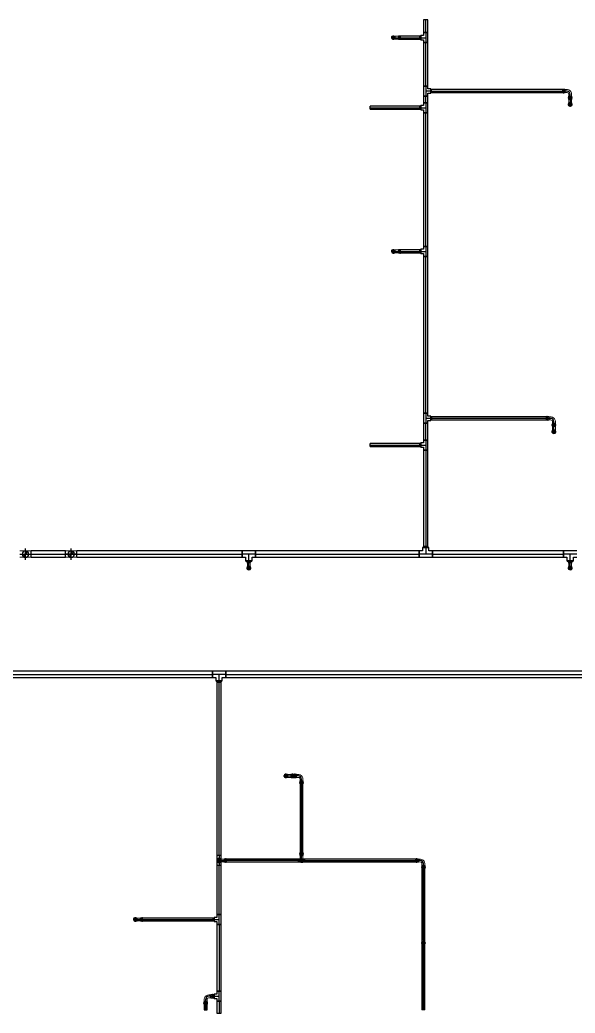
# Model space of a CAD drawing. Header units: inches. Extents: x -3325 to -59, y 5 to 733.
# Drawn here: x -2379 to -2129.8, y 119.8 to 566 of the extents above; entities that cross this region are included whole.
import ezdxf

# ---------------------------------------------------------------- set-up
doc = ezdxf.new("R2010")
doc.units = ezdxf.units.IN
doc.header["$MEASUREMENT"] = 0
doc.layers.add('P-PIPE', color=3, linetype='Continuous', lineweight=9)
doc.layers.add('X - REF - FP', color=7, linetype='Continuous', true_color=0xb90000)

# ---------------------------------------------------------------- blocks, each defined once
blk = doc.blocks.new('Victaulic-VicPress316-Elbow 90-45deg Style P568_P571 - Standard-523083-FIFTH LEVEL')
at = {"layer": 'P-PIPE'}
for p, q in [((-3.18, 0.77), (-3.52, 0.77)), ((-3.52, 0.77), (-3.52, -0.77)), ((-3.52, -0.77), (-3.52, 0.77)), ((-2.22, 0.66), (-3.52, 0.66)), ((-3.52, -0.66), (-3.52, 0.66)), ((-3.52, 0.66), (-3.52, -0.66)), ((-3.18, -0.77), (-3.18, 0.77)), ((-3.18, 0.77), (-3.18, -0.77)), ((-2.44, 0.77), (-2.89, 0.77)), ((-2.89, -0.77), (-2.89, 0.77)), ((-2.89, 0.77), (-2.89, -0.77)), ((-1.39, 0.66), (-2.33, 0.66)), ((-2.33, 0), (-2.33, 0.66)), ((-2.33, 0.66), (-2.33, 0)), ((-2.22, -0.66), (-2.22, 0.66)), ((-2.22, 0.66), (-2.22, -0.66)), ((-0.77, 3.52), (-0.77, 3.18)), ((0.77, 3.52), (-0.77, 3.52)), ((-0.77, 3.52), (0.77, 3.52)), ((-0.77, 3.18), (0.77, 3.18)), ((0.77, 3.18), (-0.77, 3.18)), ((-0.77, 2.89), (-0.77, 2.44)), ((-0.77, 2.89), (0.77, 2.89)), ((0.77, 2.89), (-0.77, 2.89)), ((-0.66, 3.52), (-0.66, 2.22)), ((-0.66, 3.52), (0.66, 3.52)), ((0.66, 3.52), (-0.66, 3.52)), ((-0.66, 2.33), (-0.66, 1.39)), ((0, 2.33), (-0.66, 2.33)), ((-0.66, 2.33), (0, 2.33)), ((-0.66, 2.22), (0.66, 2.22)), ((0.66, 2.22), (-0.66, 2.22)), ((0, 2.33), (0.66, 2.33)), ((0.66, 2.33), (0, 2.33)), ((0, 1.39), (0, 2.33)), ((0.66, 2.22), (0.66, 3.52)), ((0.66, 1.39), (0.66, 2.33)), ((0.77, 3.18), (0.77, 3.52)), ((0.77, 2.44), (0.77, 2.89)), ((-3.52, -0.66), (-2.22, -0.66)), ((-3.52, -0.77), (-3.18, -0.77)), ((-2.89, -0.77), (-2.44, -0.77)), ((-2.33, 0), (-2.33, -0.66)), ((-2.33, -0.66), (-2.33, 0)), ((-1.39, 0), (-2.33, 0)), ((-2.33, -0.66), (-1.39, -0.66))]:
    blk.add_line(p, q, dxfattribs=at)
at = {"layer": 'P-PIPE', "flags": 128}
for points in [[(-3.18, 0.77), (-3.11, 0.89), (-2.98, 0.9), (-2.89, 0.79), (-2.89, 0.77)], [(-3.18, 0.77), (-3.18, 0.67), (-3.18, 0.42), (-3.18, 0.07), (-3.18, -0.3), (-3.18, -0.6), (-3.18, -0.75), (-3.18, -0.77)], [(-3.18, -0.77), (-3.18, -0.67), (-3.18, -0.42), (-3.18, -0.07), (-3.18, 0.3), (-3.18, 0.6), (-3.18, 0.75), (-3.18, 0.77)], [(-2.89, -0.77), (-2.89, -0.67), (-2.89, -0.42), (-2.89, -0.07), (-2.89, 0.3), (-2.89, 0.6), (-2.89, 0.75), (-2.89, 0.77)], [(-2.89, 0.77), (-2.89, 0.67), (-2.89, 0.42), (-2.89, 0.07), (-2.89, -0.3), (-2.89, -0.6), (-2.89, -0.75), (-2.89, -0.77)], [(-2.44, 0.77), (-2.24, 0.68), (-2.22, 0.66)], [(-0.66, 1.39), (-0.75, 1.04), (-1, 0.77), (-1.35, 0.66), (-1.39, 0.66)], [(-1.39, -0.66), (-0.78, -0.56), (-0.23, -0.29), (0.22, 0.13), (0.53, 0.67), (0.65, 1.27), (0.66, 1.39)], [(-0.77, 2.89), (-0.89, 2.96), (-0.9, 3.1), (-0.79, 3.18), (-0.77, 3.18)], [(0.77, 3.18), (0.67, 3.18), (0.42, 3.18), (0.07, 3.18), (-0.3, 3.18), (-0.6, 3.18), (-0.75, 3.18), (-0.77, 3.18)], [(-0.77, 3.18), (-0.67, 3.18), (-0.42, 3.18), (-0.07, 3.18), (0.3, 3.18), (0.6, 3.18), (0.75, 3.18), (0.77, 3.18)], [(-0.77, 2.89), (-0.67, 2.89), (-0.42, 2.89), (-0.07, 2.89), (0.3, 2.89), (0.6, 2.89), (0.75, 2.89), (0.77, 2.89)], [(0.77, 2.89), (0.67, 2.89), (0.42, 2.89), (0.07, 2.89), (-0.3, 2.89), (-0.6, 2.89), (-0.75, 2.89), (-0.77, 2.89)], [(-0.66, 2.22), (-0.77, 2.41), (-0.77, 2.44)], [(0.77, 2.44), (0.68, 2.24), (0.66, 2.22)], [(0.77, 3.18), (0.89, 3.11), (0.9, 2.98), (0.79, 2.89), (0.77, 2.89)], [(-2.89, -0.77), (-2.96, -0.89), (-3.1, -0.9), (-3.18, -0.79), (-3.18, -0.77)], [(-2.22, -0.66), (-2.41, -0.77), (-2.44, -0.77)]]:
    blk.add_lwpolyline(points, dxfattribs=at)
at = {"layer": 'P-PIPE'}
blk.add_arc((-1.39, 1.39), 1.39, 270, 0, dxfattribs=at)
blk = doc.blocks.new('Victaulic-VicPress316-Elbow 90-45deg Style P568_P571 - Standard-V1-FIFTH LEVEL')
at = {"layer": 'P-PIPE'}
for p, q in [((-2327.12, 161.86), (-2327.12, 161.86)), ((-2327.12, 161.86), (-2325.73, 161.86)), ((-2324.79, 162.52), (-2325.73, 162.52)), ((-2325.73, 161.86), (-2324.79, 161.86)), ((-2325.73, 161.21), (-2324.79, 161.21)), ((-2323.6, 162.52), (-2324.9, 162.52)), ((-2324.9, 161.86), (-2324.9, 161.86)), ((-2324.9, 161.86), (-2324.9, 161.86)), ((-2324.9, 161.21), (-2323.6, 161.21)), ((-2324.79, 162.52), (-2324.79, 161.86)), ((-2324.79, 161.86), (-2324.79, 162.52)), ((-2324.79, 161.86), (-2324.79, 161.21)), ((-2324.79, 161.21), (-2324.79, 161.86)), ((-2324.23, 162.63), (-2324.69, 162.63)), ((-2324.69, 161.1), (-2324.23, 161.1)), ((-2324.23, 161.86), (-2324.23, 161.86)), ((-2324.23, 161.86), (-2324.23, 161.86)), ((-2323.6, 162.63), (-2323.94, 162.63)), ((-2323.94, 161.86), (-2323.94, 161.86)), ((-2323.94, 161.86), (-2323.94, 161.86)), ((-2323.94, 161.1), (-2323.6, 161.1)), ((-2323.6, 161.86), (-2323.6, 161.86)), ((-2323.6, 161.86), (-2323.6, 161.86)), ((-2323.6, 161.86), (-2323.6, 161.86)), ((-2323.6, 161.86), (-2323.6, 161.86))]:
    blk.add_line(p, q, dxfattribs=at)
at = {"layer": 'P-PIPE', "flags": 128}
for points in [[(-2326.21, 161.86), (-2326.31, 162.26), (-2326.56, 162.58), (-2326.93, 162.76), (-2327.34, 162.75), (-2327.71, 162.56), (-2327.96, 162.24), (-2328.04, 161.86)], [(-2328.04, 161.86), (-2327.94, 161.47), (-2327.69, 161.15), (-2327.32, 160.97), (-2326.91, 160.98), (-2326.54, 161.17), (-2326.29, 161.49), (-2326.21, 161.86)], [(-2326.36, 161.86), (-2326.45, 162.23), (-2326.7, 162.51), (-2327.06, 162.63), (-2327.43, 162.57), (-2327.73, 162.34), (-2327.88, 162), (-2327.89, 161.86)], [(-2327.89, 161.86), (-2327.8, 161.5), (-2327.55, 161.22), (-2327.19, 161.1), (-2326.82, 161.16), (-2326.52, 161.39), (-2326.37, 161.73), (-2326.36, 161.86)], [(-2325.73, 162.52), (-2326.23, 162.52), (-2326.66, 162.52), (-2326.97, 162.52), (-2327.12, 162.52), (-2327.12, 162.52)], [(-2327.12, 161.21), (-2327.03, 161.21), (-2326.77, 161.21), (-2326.36, 161.21), (-2325.88, 161.21), (-2325.73, 161.21)], [(-2324.9, 162.52), (-2324.71, 162.63), (-2324.69, 162.63)], [(-2324.69, 161.1), (-2324.89, 161.19), (-2324.9, 161.21)], [(-2324.23, 162.63), (-2324.17, 162.75), (-2324.03, 162.76), (-2323.94, 162.65), (-2323.94, 162.63)], [(-2324.23, 162.63), (-2324.23, 162.54), (-2324.23, 162.29), (-2324.23, 161.93), (-2324.23, 161.86)], [(-2324.23, 161.86), (-2324.23, 162.23), (-2324.23, 162.51), (-2324.23, 162.63), (-2324.23, 162.63)], [(-2324.23, 161.1), (-2324.23, 161.19), (-2324.23, 161.44), (-2324.23, 161.8), (-2324.23, 161.86)], [(-2324.23, 161.86), (-2324.23, 161.5), (-2324.23, 161.22), (-2324.23, 161.1), (-2324.23, 161.1)], [(-2323.94, 161.1), (-2324.01, 160.98), (-2324.15, 160.97), (-2324.23, 161.08), (-2324.23, 161.1)], [(-2323.94, 162.63), (-2323.94, 162.54), (-2323.94, 162.29), (-2323.94, 161.93), (-2323.94, 161.86)], [(-2323.94, 161.86), (-2323.94, 162.23), (-2323.94, 162.51), (-2323.94, 162.63), (-2323.94, 162.63)], [(-2323.94, 161.1), (-2323.94, 161.19), (-2323.94, 161.44), (-2323.94, 161.8), (-2323.94, 161.86)], [(-2323.94, 161.86), (-2323.94, 161.5), (-2323.94, 161.22), (-2323.94, 161.1), (-2323.94, 161.1)]]:
    blk.add_lwpolyline(points, dxfattribs=at)
at = {"layer": 'P-PIPE'}
for radius, start, end in [(0.767, 0, 180), (0.767, 0, 180), (0.767, 0, 180), (0.767, 180, 360), (0.767, 180, 0), (0.767, 180, 0), (0.657, 360, 180), (0.657, 0, 180), (0.657, 90, 180), (0.658, 180, 0), (0.658, 180, 0), (0.657, 180, 270), (0.658, 0, 90), (0.658, 270, 0)]:
    blk.add_arc((-2327.12, 161.86), radius, start, end, dxfattribs=at)
blk = doc.blocks.new('Victaulic-VicPress316-Elbow 90-45deg Style P568_P571 - Standard-V2-FIFTH LEVEL')
at = {"layer": 'P-PIPE'}
for p, q in [((-1934.31, 162.63), (-1934.64, 162.63)), ((-1933.35, 162.52), (-1934.64, 162.52)), ((-1934.64, 161.86), (-1934.64, 161.86)), ((-1934.64, 161.86), (-1934.64, 161.86)), ((-1934.64, 161.86), (-1934.64, 161.86)), ((-1934.64, 161.86), (-1934.64, 161.86)), ((-1934.64, 161.21), (-1933.35, 161.21)), ((-1934.64, 161.1), (-1934.31, 161.1)), ((-1934.31, 161.86), (-1934.31, 161.86)), ((-1934.31, 161.86), (-1934.31, 161.86)), ((-1933.56, 162.63), (-1934.02, 162.63)), ((-1934.02, 161.86), (-1934.02, 161.86)), ((-1934.02, 161.86), (-1934.02, 161.86)), ((-1934.02, 161.1), (-1933.56, 161.1)), ((-1932.52, 162.52), (-1933.45, 162.52)), ((-1933.45, 162.52), (-1933.45, 161.86)), ((-1933.45, 161.86), (-1933.45, 162.52)), ((-1933.45, 161.86), (-1933.45, 161.21)), ((-1933.45, 161.21), (-1933.45, 161.86)), ((-1932.52, 161.86), (-1933.45, 161.86)), ((-1933.45, 161.21), (-1932.52, 161.21)), ((-1933.35, 161.86), (-1933.35, 161.86)), ((-1933.35, 161.86), (-1933.35, 161.86)), ((-1932.52, 161.86), (-1931.12, 161.86)), ((-1931.12, 161.86), (-1931.12, 161.86))]:
    blk.add_line(p, q, dxfattribs=at)
at = {"layer": 'P-PIPE', "flags": 128}
for points in [[(-1934.31, 162.63), (-1934.24, 162.75), (-1934.1, 162.76), (-1934.02, 162.65), (-1934.02, 162.63)], [(-1934.31, 162.63), (-1934.31, 162.54), (-1934.31, 162.29), (-1934.31, 161.93), (-1934.31, 161.86)], [(-1934.31, 161.86), (-1934.31, 162.23), (-1934.31, 162.51), (-1934.31, 162.63), (-1934.31, 162.63)], [(-1934.31, 161.1), (-1934.31, 161.19), (-1934.31, 161.44), (-1934.31, 161.8), (-1934.31, 161.86)], [(-1934.31, 161.86), (-1934.31, 161.5), (-1934.31, 161.22), (-1934.31, 161.1), (-1934.31, 161.1)], [(-1934.02, 161.1), (-1934.08, 160.98), (-1934.22, 160.97), (-1934.31, 161.08), (-1934.31, 161.1)], [(-1934.02, 162.63), (-1934.02, 162.54), (-1934.02, 162.29), (-1934.02, 161.93), (-1934.02, 161.86)], [(-1934.02, 161.86), (-1934.02, 162.23), (-1934.02, 162.51), (-1934.02, 162.63), (-1934.02, 162.63)], [(-1934.02, 161.1), (-1934.02, 161.19), (-1934.02, 161.44), (-1934.02, 161.8), (-1934.02, 161.86)], [(-1934.02, 161.86), (-1934.02, 161.5), (-1934.02, 161.22), (-1934.02, 161.1), (-1934.02, 161.1)], [(-1933.56, 162.63), (-1933.36, 162.54), (-1933.35, 162.52)], [(-1933.35, 161.21), (-1933.54, 161.1), (-1933.56, 161.1)], [(-1931.12, 162.52), (-1931.22, 162.52), (-1931.48, 162.52), (-1931.89, 162.52), (-1932.37, 162.52), (-1932.52, 162.52)], [(-1932.52, 161.21), (-1932.02, 161.21), (-1931.59, 161.21), (-1931.28, 161.21), (-1931.13, 161.21), (-1931.12, 161.21)], [(-1930.21, 161.86), (-1930.31, 162.26), (-1930.56, 162.58), (-1930.93, 162.76), (-1931.34, 162.75), (-1931.71, 162.56), (-1931.96, 162.24), (-1932.04, 161.86)], [(-1932.04, 161.86), (-1931.94, 161.47), (-1931.69, 161.15), (-1931.32, 160.97), (-1930.91, 160.98), (-1930.54, 161.17), (-1930.29, 161.49), (-1930.21, 161.86)], [(-1930.36, 161.86), (-1930.45, 162.23), (-1930.7, 162.51), (-1931.06, 162.63), (-1931.43, 162.57), (-1931.73, 162.34), (-1931.88, 162), (-1931.89, 161.86)], [(-1931.89, 161.86), (-1931.8, 161.5), (-1931.55, 161.22), (-1931.19, 161.1), (-1930.82, 161.16), (-1930.52, 161.39), (-1930.37, 161.73), (-1930.36, 161.86)]]:
    blk.add_lwpolyline(points, dxfattribs=at)
at = {"layer": 'P-PIPE'}
for radius, start, end in [(0.766, 0, 180), (0.766, 0, 180), (0.766, 0, 180), (0.766, 180, 0), (0.766, 180, 0), (0.766, 180, 0), (0.657, 0, 180), (0.657, 0, 180), (0.657, 90, 180), (0.658, 180, 0), (0.658, 180, 0), (0.657, 180, 270), (0.658, 0, 90), (0.658, 270, 0)]:
    blk.add_arc((-1931.12, 161.86), radius, start, end, dxfattribs=at)
blk = doc.blocks.new('Elbow - Welded - Generic - Standard-V12-FIFTH LEVEL')
at = {"layer": 'P-PIPE'}
blk.add_line((-2686.72, 326), (-2686.72, 326), dxfattribs=at)
blk.add_line((-2686.72, 326), (-2686.72, 326), dxfattribs=at)
at = {"layer": 'P-PIPE', "flags": 128}
for points in [[(-2690.68, 326), (-2690.59, 326.51), (-2690.32, 326.95), (-2689.91, 327.27), (-2689.42, 327.43), (-2689.24, 327.44)], [(-2689.24, 324.56), (-2689.75, 324.66), (-2690.19, 324.92), (-2690.51, 325.33), (-2690.67, 325.82), (-2690.68, 326)], [(-2689.24, 327.44), (-2689.15, 327.44), (-2688.88, 327.44), (-2688.44, 327.44), (-2687.89, 327.44), (-2687.24, 327.44), (-2686.72, 327.44)], [(-2689.24, 327.44), (-2688.73, 327.34), (-2688.29, 327.08), (-2687.97, 326.67), (-2687.82, 326.18), (-2687.81, 326)], [(-2687.81, 326), (-2687.9, 325.49), (-2688.16, 325.05), (-2688.57, 324.73), (-2689.06, 324.57), (-2689.24, 324.56)], [(-2686.72, 324.56), (-2687.4, 324.56), (-2688.03, 324.56), (-2688.56, 324.56), (-2688.96, 324.56), (-2689.19, 324.56), (-2689.24, 324.56)]]:
    blk.add_lwpolyline(points, dxfattribs=at)
at = {"layer": 'P-PIPE'}
for start, end in [(0, 180), (180, 0)]:
    blk.add_arc((-2689.24, 326), 1.44, start, end, dxfattribs=at)
blk = doc.blocks.new('Elbow - Welded - Generic - Standard-V4-FIFTH LEVEL')
at = {"layer": 'P-PIPE'}
blk.add_line((-1945.07, 591.08), (-1945.07, 591.08), dxfattribs=at)
blk.add_line((-1945.07, 591.08), (-1945.07, 591.08), dxfattribs=at)
at = {"layer": 'P-PIPE', "flags": 128}
for points in [[(-1945.07, 592.51), (-1945.74, 592.51), (-1946.37, 592.51), (-1946.9, 592.51), (-1947.3, 592.51), (-1947.53, 592.51), (-1947.59, 592.51)], [(-1947.59, 589.64), (-1947.49, 589.64), (-1947.22, 589.64), (-1946.79, 589.64), (-1946.23, 589.64), (-1945.58, 589.64), (-1945.07, 589.64)]]:
    blk.add_lwpolyline(points, dxfattribs=at)
at = {"layer": 'P-PIPE'}
for start, end in [(0, 180), (180, 0)]:
    blk.add_arc((-1947.59, 591.08), 1.44, start, end, dxfattribs=at)
blk = doc.blocks.new('Transition - Generic - Plumbing-CW-1022941-FIFTH LEVEL')
at = {"layer": 'P-PIPE'}
for radius, start, end in [(0.812, 0, 180), (0.812, 180, 0), (0.562, 360, 180), (0.563, 180, 0)]:
    blk.add_arc((-3323.92, 470.33), radius, start, end, dxfattribs=at)

msp = doc.modelspace()

# ---------------------------------------------------------------- linework, layer by layer
at = {"layer": 'X - REF - FP'}
for p, q in [((-2197.81, 566), (-2197.81, 560.25)), ((-2195.91, 566), (-2197.81, 566)), ((-2196.86, 560.25), (-2196.86, 566)), ((-2196.86, 560.25), (-2196.86, 566)), ((-2195.91, 560.25), (-2195.91, 566)), ((-2212.31, 558), (-2210.31, 558)), ((-2211.31, 557), (-2211.31, 559)), ((-2211.31, 558), (-2209.91, 558)), ((-2209.91, 558), (-2208.98, 558)), ((-2209.91, 558), (-2207.79, 558)), ((-2199.51, 558.66), (-2208.98, 558.66)), ((-2208.98, 557.35), (-2208.98, 558.66)), ((-2208.98, 558), (-2199.51, 558)), ((-2208.98, 558), (-2199.51, 558)), ((-2199.1, 558.82), (-2199.51, 558.57)), ((-2199.51, 557.35), (-2199.51, 558.66)), ((-2199.1, 558), (-2199.51, 558)), ((-2197.81, 558.96), (-2199.1, 558.96)), ((-2199.1, 558.96), (-2199.1, 557.05)), ((-2199.1, 557.05), (-2199.1, 558.96)), ((-2199.1, 558), (-2196.86, 558)), ((-2195.91, 560.25), (-2197.81, 560.25)), ((-2197.81, 560.25), (-2197.81, 558.96)), ((-2197.81, 560.25), (-2195.91, 560.25)), ((-2195.91, 560.25), (-2197.81, 560.25)), ((-2196.86, 560.25), (-2196.86, 555.76)), ((-2195.91, 555.76), (-2195.91, 560.25)), ((-2208.98, 557.35), (-2199.51, 557.35)), ((-2199.51, 557.44), (-2199.1, 557.19)), ((-2199.1, 557.05), (-2197.81, 557.05)), ((-2197.81, 557.05), (-2197.81, 555.76)), ((-2197.81, 555.76), (-2195.91, 555.76)), ((-2195.91, 555.76), (-2197.81, 555.76)), ((-2197.81, 555.76), (-2197.81, 536.25)), ((-2195.91, 555.76), (-2197.81, 555.76)), ((-2196.86, 536.25), (-2196.86, 555.76)), ((-2196.86, 536.25), (-2196.86, 555.76)), ((-2195.91, 536.25), (-2195.91, 555.76)), ((-2197.81, 536.25), (-2197.81, 531.76)), ((-2195.91, 536.25), (-2197.81, 536.25)), ((-2197.81, 536.25), (-2195.91, 536.25)), ((-2195.91, 536.25), (-2197.81, 536.25)), ((-2196.86, 536.25), (-2196.86, 531.76)), ((-2195.91, 534.96), (-2195.91, 536.25)), ((-2195.91, 531.76), (-2197.81, 531.76)), ((-2197.81, 531.76), (-2195.91, 531.76)), ((-2197.81, 531.76), (-2197.81, 528.75)), ((-2195.91, 531.76), (-2197.81, 531.76)), ((-2194.61, 534), (-2196.86, 534)), ((-2196.86, 528.75), (-2196.86, 531.76)), ((-2196.86, 528.75), (-2196.86, 531.76)), ((-2194.61, 534.96), (-2195.91, 534.96)), ((-2195.91, 531.76), (-2195.91, 533.05)), ((-2195.91, 533.05), (-2194.61, 533.05)), ((-2195.91, 528.75), (-2195.91, 531.76)), ((-2194.61, 534.96), (-2194.61, 533.05)), ((-2194.61, 533.05), (-2194.61, 534.96)), ((-2194.21, 534.57), (-2194.61, 534.82)), ((-2194.61, 534), (-2194.21, 534)), ((-2194.61, 533.19), (-2194.21, 533.44)), ((-2134.33, 534.66), (-2194.21, 534.66)), ((-2194.21, 533.35), (-2194.21, 534.66)), ((-2194.21, 534), (-2134.33, 534)), ((-2194.21, 534), (-2134.33, 534)), ((-2194.21, 533.35), (-2134.33, 533.35)), ((-2133.39, 534), (-2135.52, 534)), ((-2134.33, 533.35), (-2134.33, 534.66)), ((-2133.39, 534), (-2134.33, 534)), ((-2132.66, 531.67), (-2132.66, 530.33)), ((-2132.66, 531.67), (-2131.34, 531.67)), ((-2132, 531.67), (-2132, 532.61)), ((-2132, 531.67), (-2132, 530.33)), ((-2132, 531.67), (-2132, 530.33)), ((-2131.34, 530.33), (-2131.34, 531.67)), ((-2199.51, 527.16), (-2221.81, 527.16)), ((-2221.81, 525.85), (-2221.81, 527.16)), ((-2199.1, 527.32), (-2199.51, 527.07)), ((-2199.51, 525.85), (-2199.51, 527.16)), ((-2197.81, 527.46), (-2199.1, 527.46)), ((-2199.1, 527.46), (-2199.1, 525.55)), ((-2199.1, 525.55), (-2199.1, 527.46)), ((-2197.81, 528.75), (-2197.81, 527.46)), ((-2197.81, 528.75), (-2195.91, 528.75)), ((-2195.91, 528.75), (-2197.81, 528.75)), ((-2195.91, 528.75), (-2197.81, 528.75)), ((-2196.86, 528.75), (-2196.86, 524.26)), ((-2195.91, 524.26), (-2195.91, 528.75)), ((-2133, 528), (-2131, 528)), ((-2132.66, 530.33), (-2131.34, 530.33)), ((-2132, 530.33), (-2132, 529.4)), ((-2132, 529.4), (-2132, 528)), ((-2132, 527), (-2132, 529)), ((-2221.81, 526.5), (-2199.51, 526.5)), ((-2221.81, 526.5), (-2199.51, 526.5)), ((-2221.81, 525.85), (-2199.51, 525.85)), ((-2199.1, 526.5), (-2199.51, 526.5)), ((-2199.51, 525.94), (-2199.1, 525.69)), ((-2199.1, 526.5), (-2196.86, 526.5)), ((-2199.1, 525.55), (-2197.81, 525.55)), ((-2197.81, 525.55), (-2197.81, 524.26)), ((-2197.81, 524.26), (-2195.91, 524.26)), ((-2195.91, 524.26), (-2197.81, 524.26)), ((-2197.81, 524.26), (-2197.81, 464.25)), ((-2195.91, 524.26), (-2197.81, 524.26)), ((-2196.86, 464.25), (-2196.86, 524.26)), ((-2196.86, 464.25), (-2196.86, 524.26)), ((-2195.91, 464.25), (-2195.91, 524.26)), ((-2197.81, 464.25), (-2197.81, 462.96)), ((-2197.81, 464.25), (-2195.91, 464.25)), ((-2195.91, 464.25), (-2197.81, 464.25)), ((-2195.91, 464.25), (-2197.81, 464.25)), ((-2196.86, 464.25), (-2196.86, 459.76)), ((-2195.91, 459.76), (-2195.91, 464.25)), ((-2212.31, 462), (-2210.31, 462)), ((-2211.31, 461), (-2211.31, 463)), ((-2211.31, 462), (-2209.91, 462)), ((-2209.91, 462), (-2208.98, 462)), ((-2209.91, 462), (-2207.79, 462)), ((-2199.51, 462.66), (-2208.98, 462.66)), ((-2208.98, 461.35), (-2208.98, 462.66)), ((-2208.98, 462), (-2199.51, 462)), ((-2208.98, 462), (-2199.51, 462)), ((-2208.98, 461.35), (-2199.51, 461.35)), ((-2199.1, 462.82), (-2199.51, 462.57)), ((-2199.51, 461.35), (-2199.51, 462.66)), ((-2199.1, 462), (-2199.51, 462)), ((-2199.51, 461.44), (-2199.1, 461.19)), ((-2197.81, 462.96), (-2199.1, 462.96)), ((-2199.1, 462.96), (-2199.1, 461.05)), ((-2199.1, 461.05), (-2199.1, 462.96)), ((-2199.1, 462), (-2196.86, 462)), ((-2199.1, 461.05), (-2197.81, 461.05)), ((-2197.81, 461.05), (-2197.81, 459.76)), ((-2197.81, 459.76), (-2195.91, 459.76)), ((-2195.91, 459.76), (-2197.81, 459.76)), ((-2197.81, 459.76), (-2197.81, 389.25)), ((-2195.91, 459.76), (-2197.81, 459.76)), ((-2196.86, 389.25), (-2196.86, 459.76)), ((-2196.86, 389.25), (-2196.86, 459.76)), ((-2195.91, 389.25), (-2195.91, 459.76)), ((-2197.81, 389.25), (-2197.81, 384.76)), ((-2195.91, 389.25), (-2197.81, 389.25)), ((-2197.81, 389.25), (-2195.91, 389.25)), ((-2195.91, 389.25), (-2197.81, 389.25)), ((-2196.86, 389.25), (-2196.86, 384.76)), ((-2195.91, 387.96), (-2195.91, 389.25)), ((-2195.91, 384.76), (-2197.81, 384.76)), ((-2197.81, 384.76), (-2195.91, 384.76)), ((-2197.81, 384.76), (-2197.81, 377.25)), ((-2195.91, 384.76), (-2197.81, 384.76)), ((-2194.61, 387), (-2196.86, 387)), ((-2196.86, 377.25), (-2196.86, 384.76)), ((-2196.86, 377.25), (-2196.86, 384.76)), ((-2194.61, 387.96), (-2195.91, 387.96)), ((-2195.91, 384.76), (-2195.91, 386.05)), ((-2195.91, 386.05), (-2194.61, 386.05)), ((-2195.91, 377.25), (-2195.91, 384.76)), ((-2194.61, 387.96), (-2194.61, 386.05)), ((-2194.61, 386.05), (-2194.61, 387.96)), ((-2194.21, 387.57), (-2194.61, 387.82)), ((-2194.61, 387), (-2194.21, 387)), ((-2194.61, 386.19), (-2194.21, 386.44)), ((-2141.64, 387.66), (-2194.21, 387.66)), ((-2194.21, 387.66), (-2194.21, 386.35)), ((-2141.64, 387), (-2194.21, 387)), ((-2141.64, 387), (-2194.21, 387)), ((-2194.21, 386.35), (-2141.64, 386.35)), ((-2140.7, 387), (-2142.83, 387)), ((-2141.64, 387.66), (-2141.64, 386.35)), ((-2140.7, 387), (-2141.64, 387)), ((-2139.96, 384.67), (-2139.96, 383.33)), ((-2138.65, 384.67), (-2139.96, 384.67)), ((-2139.31, 384.67), (-2139.31, 385.61)), ((-2139.31, 383.33), (-2139.31, 384.67)), ((-2139.31, 383.33), (-2139.31, 384.67)), ((-2139.31, 382.4), (-2139.31, 384.52)), ((-2138.65, 383.33), (-2138.65, 384.67)), ((-2140.31, 381), (-2138.31, 381)), ((-2138.65, 383.33), (-2139.96, 383.33)), ((-2139.31, 382.4), (-2139.31, 383.33)), ((-2139.31, 381), (-2139.31, 382.4)), ((-2139.31, 380), (-2139.31, 382)), ((-2199.51, 375.66), (-2221.81, 375.66)), ((-2221.81, 374.35), (-2221.81, 375.66)), ((-2221.81, 375), (-2199.51, 375)), ((-2221.81, 375), (-2199.51, 375)), ((-2199.1, 375.82), (-2199.51, 375.57)), ((-2199.51, 374.35), (-2199.51, 375.66)), ((-2199.1, 375), (-2199.51, 375)), ((-2197.81, 375.96), (-2199.1, 375.96)), ((-2199.1, 375.96), (-2199.1, 374.05)), ((-2199.1, 374.05), (-2199.1, 375.96)), ((-2199.1, 375), (-2196.86, 375)), ((-2197.81, 377.25), (-2197.81, 375.96)), ((-2197.81, 377.25), (-2195.91, 377.25)), ((-2195.91, 377.25), (-2197.81, 377.25)), ((-2195.91, 377.25), (-2197.81, 377.25)), ((-2196.86, 377.25), (-2196.86, 372.76)), ((-2195.91, 372.76), (-2195.91, 377.25)), ((-2221.81, 374.35), (-2199.51, 374.35)), ((-2199.51, 374.44), (-2199.1, 374.19)), ((-2199.1, 374.05), (-2197.81, 374.05)), ((-2197.81, 374.05), (-2197.81, 372.76)), ((-2197.81, 372.76), (-2195.91, 372.76)), ((-2195.91, 372.76), (-2197.81, 372.76)), ((-2197.81, 372.76), (-2197.81, 329.65)), ((-2197.81, 372.76), (-2195.91, 372.76)), ((-2196.86, 372.76), (-2196.86, 329.65)), ((-2196.86, 372.76), (-2196.86, 329.65)), ((-2195.91, 329.65), (-2195.91, 372.76)), ((-2379.03, 326), (-2376.51, 326)), ((-2379.01, 326), (-2374.01, 326)), ((-2376.51, 323.5), (-2376.51, 328.5)), ((-2376.51, 326), (-2373.99, 326)), ((-2358.51, 327.44), (-2373.99, 327.44)), ((-2373.99, 324.56), (-2373.99, 327.44)), ((-2373.99, 326), (-2358.51, 326)), ((-2373.99, 326), (-2358.51, 326)), ((-2358.51, 324.56), (-2358.51, 327.44)), ((-2355.99, 326), (-2358.51, 326)), ((-2358.49, 326), (-2353.49, 326)), ((-2355.99, 323.5), (-2355.99, 328.5)), ((-2353.47, 326), (-2355.99, 326)), ((-2279.24, 327.44), (-2353.47, 327.44)), ((-2353.47, 324.56), (-2353.47, 327.44)), ((-2353.47, 326), (-2279.24, 326)), ((-2353.47, 326), (-2279.24, 326)), ((-2273.26, 327.44), (-2279.24, 327.44)), ((-2279.24, 324.56), (-2279.24, 327.44)), ((-2279.24, 327.44), (-2279.24, 324.56)), ((-2279.24, 324.56), (-2279.24, 327.44)), ((-2273.26, 326), (-2279.24, 326)), ((-2276.25, 323.01), (-2276.25, 326)), ((-2199.85, 327.44), (-2273.26, 327.44)), ((-2273.26, 324.56), (-2273.26, 327.44)), ((-2273.26, 324.56), (-2273.26, 327.44)), ((-2273.26, 327.44), (-2273.26, 324.56)), ((-2273.26, 326), (-2199.85, 326)), ((-2273.26, 326), (-2199.85, 326)), ((-2198.29, 327.44), (-2199.85, 327.44)), ((-2199.85, 327.44), (-2199.85, 324.56)), ((-2199.85, 324.56), (-2199.85, 327.44)), ((-2199.85, 324.56), (-2199.85, 327.44)), ((-2193.86, 326), (-2199.85, 326)), ((-2198.29, 328.99), (-2198.29, 327.44)), ((-2195.42, 328.99), (-2198.29, 328.99)), ((-2198.29, 328.99), (-2195.42, 328.99)), ((-2197.67, 329.65), (-2198.17, 328.99)), ((-2197.81, 329.65), (-2195.91, 329.65)), ((-2196.86, 328.99), (-2196.86, 329.65)), ((-2196.86, 328.99), (-2196.86, 326)), ((-2195.54, 328.99), (-2196.04, 329.65)), ((-2195.42, 327.44), (-2195.42, 328.99)), ((-2193.86, 327.44), (-2195.42, 327.44)), ((-2193.86, 327.44), (-2193.86, 324.56)), ((-2193.86, 324.56), (-2193.86, 327.44)), ((-2134.99, 327.44), (-2193.86, 327.44)), ((-2193.86, 324.56), (-2193.86, 327.44)), ((-2193.86, 326), (-2134.99, 326)), ((-2193.86, 326), (-2134.99, 326)), ((-2129.01, 327.44), (-2134.99, 327.44)), ((-2134.99, 324.56), (-2134.99, 327.44)), ((-2134.99, 327.44), (-2134.99, 324.56)), ((-2134.99, 324.56), (-2134.99, 327.44)), ((-2129.01, 326), (-2134.99, 326)), ((-2132, 323.01), (-2132, 326)), ((-2373.99, 324.56), (-2358.51, 324.56)), ((-2353.47, 324.56), (-2279.24, 324.56)), ((-2279.24, 324.56), (-2277.69, 324.56)), ((-2277.69, 324.56), (-2277.69, 323.01)), ((-2274.81, 323.01), (-2277.69, 323.01)), ((-2277.69, 323.01), (-2274.81, 323.01)), ((-2277.56, 323.01), (-2276.81, 322.35)), ((-2276.91, 322.35), (-2276.91, 322.07)), ((-2275.59, 322.35), (-2276.91, 322.35)), ((-2275.59, 322.07), (-2276.91, 322.07)), ((-2276.25, 321.14), (-2276.25, 323.26)), ((-2276.25, 323.01), (-2276.25, 322.35)), ((-2276.25, 322.07), (-2276.25, 322.35)), ((-2276.25, 322.07), (-2276.25, 322.35)), ((-2276.25, 321.14), (-2276.25, 322.07)), ((-2275.69, 322.35), (-2274.94, 323.01)), ((-2275.59, 322.07), (-2275.59, 322.35)), ((-2274.81, 324.56), (-2273.26, 324.56)), ((-2274.81, 323.01), (-2274.81, 324.56)), ((-2273.26, 324.56), (-2199.85, 324.56)), ((-2199.85, 324.56), (-2193.86, 324.56)), ((-2193.86, 324.56), (-2134.99, 324.56)), ((-2134.99, 324.56), (-2133.44, 324.56)), ((-2133.44, 324.56), (-2133.44, 323.01)), ((-2130.56, 323.01), (-2133.44, 323.01)), ((-2133.44, 323.01), (-2130.56, 323.01)), ((-2133.31, 323.01), (-2132.56, 322.35)), ((-2132.66, 322.35), (-2132.66, 322.07)), ((-2131.34, 322.35), (-2132.66, 322.35)), ((-2131.34, 322.07), (-2132.66, 322.07)), ((-2132, 321.14), (-2132, 323.26)), ((-2132, 323.01), (-2132, 322.35)), ((-2132, 322.07), (-2132, 322.35)), ((-2132, 322.07), (-2132, 322.35)), ((-2132, 321.14), (-2132, 322.07)), ((-2131.44, 322.35), (-2130.69, 323.01)), ((-2131.34, 322.07), (-2131.34, 322.35)), ((-2130.56, 324.56), (-2129.01, 324.56)), ((-2130.56, 323.01), (-2130.56, 324.56)), ((-2277.25, 319.74), (-2275.25, 319.74)), ((-2276.25, 319.74), (-2276.25, 321.14)), ((-2276.25, 318.74), (-2276.25, 320.74)), ((-2133, 319.74), (-2131, 319.74)), ((-2132, 319.74), (-2132, 321.14)), ((-2132, 318.74), (-2132, 320.74)), ((-2292.62, 273.44), (-2418.52, 273.44)), ((-2286.63, 273.44), (-2292.62, 273.44)), ((-2292.62, 270.56), (-2292.62, 273.44)), ((-2292.62, 273.44), (-2292.62, 270.56)), ((-2292.62, 270.56), (-2292.62, 273.44)), ((-1971.62, 273.44), (-2286.63, 273.44)), ((-2286.63, 270.56), (-2286.63, 273.44)), ((-2286.63, 270.56), (-2286.63, 273.44)), ((-2286.63, 273.44), (-2286.63, 270.56)), ((-2418.52, 272), (-2292.62, 272)), ((-2418.52, 272), (-2292.62, 272)), ((-2418.52, 270.56), (-2292.62, 270.56)), ((-2286.63, 272), (-2292.62, 272)), ((-2292.62, 270.56), (-2291.06, 270.56)), ((-2291.06, 270.56), (-2291.06, 269.01)), ((-2288.19, 269.01), (-2291.06, 269.01)), ((-2291.06, 269.01), (-2288.19, 269.01)), ((-2290.94, 269.01), (-2290.44, 268.35)), ((-2290.58, 268.35), (-2290.58, 190.61)), ((-2288.68, 268.35), (-2290.58, 268.35)), ((-2289.63, 269.01), (-2289.63, 272)), ((-2289.63, 269.01), (-2289.63, 268.35)), ((-2289.63, 190.61), (-2289.63, 268.35)), ((-2289.63, 190.61), (-2289.63, 268.35)), ((-2288.81, 268.35), (-2288.31, 269.01)), ((-2288.68, 190.61), (-2288.68, 268.35)), ((-2288.19, 270.56), (-2286.63, 270.56)), ((-2288.19, 269.01), (-2288.19, 270.56)), ((-2286.63, 272), (-1971.62, 272)), ((-2286.63, 272), (-1971.62, 272)), ((-2286.63, 270.56), (-1971.62, 270.56)), ((-2260.62, 226.36), (-2258.62, 226.36)), ((-2259.62, 225.36), (-2259.62, 227.36)), ((-2259.62, 226.36), (-2258.23, 226.36)), ((-2258.23, 226.36), (-2257.3, 226.36)), ((-2258.23, 226.36), (-2256.1, 226.36)), ((-2254.93, 227.02), (-2257.3, 227.02)), ((-2257.3, 225.71), (-2257.3, 227.02)), ((-2257.3, 226.36), (-2254.93, 226.36)), ((-2257.3, 226.36), (-2254.93, 226.36)), ((-2257.3, 225.71), (-2254.93, 225.71)), ((-2253.99, 226.36), (-2256.12, 226.36)), ((-2254.93, 225.71), (-2254.93, 227.02)), ((-2253.99, 226.36), (-2254.93, 226.36)), ((-2253.25, 224.03), (-2253.25, 190.69)), ((-2253.25, 224.03), (-2251.94, 224.03)), ((-2252.6, 224.03), (-2252.6, 224.97)), ((-2252.6, 224.03), (-2252.6, 190.69)), ((-2252.6, 224.03), (-2252.6, 190.69)), ((-2251.94, 190.69), (-2251.94, 224.03)), ((-2252.6, 189.76), (-2252.6, 191.88)), ((-2290.63, 188.36), (-2288.63, 188.36)), ((-2288.68, 190.61), (-2290.58, 190.61)), ((-2290.58, 190.61), (-2290.58, 186.12)), ((-2289.63, 190.61), (-2289.63, 186.12)), ((-2289.63, 187.36), (-2289.63, 189.36)), ((-2289.63, 188.36), (-2288.23, 188.36)), ((-2288.67, 186.12), (-2288.67, 190.61)), ((-2288.23, 188.36), (-2287.3, 188.36)), ((-2288.23, 188.36), (-2286.11, 188.36)), ((-2254.09, 189.02), (-2287.3, 189.02)), ((-2287.3, 189.02), (-2287.3, 187.71)), ((-2254.09, 188.36), (-2287.3, 188.36)), ((-2254.09, 188.36), (-2287.3, 188.36)), ((-2287.3, 187.71), (-2254.09, 187.71)), ((-2251.1, 189.02), (-2254.09, 189.02)), ((-2254.09, 189.02), (-2254.09, 187.71)), ((-2251.1, 188.36), (-2254.09, 188.36)), ((-2254.09, 187.71), (-2251.1, 187.71)), ((-2253.6, 188.36), (-2251.6, 188.36)), ((-2253.25, 190.69), (-2251.94, 190.69)), ((-2252.6, 189.76), (-2252.6, 190.69)), ((-2252.6, 188.36), (-2252.6, 189.76)), ((-2252.6, 187.36), (-2252.6, 189.36)), ((-2200.2, 189.02), (-2251.1, 189.02)), ((-2251.1, 187.71), (-2251.1, 189.02)), ((-2251.1, 188.36), (-2200.2, 188.36)), ((-2251.1, 188.36), (-2200.2, 188.36)), ((-2251.1, 187.71), (-2200.2, 187.71)), ((-2199.27, 188.36), (-2201.39, 188.36)), ((-2200.2, 187.71), (-2200.2, 189.02)), ((-2199.27, 188.36), (-2200.2, 188.36)), ((-2290.58, 186.12), (-2290.58, 164.11)), ((-2288.68, 186.12), (-2290.58, 186.12)), ((-2289.63, 164.11), (-2289.63, 186.12)), ((-2289.63, 164.11), (-2289.63, 186.12)), ((-2288.68, 164.11), (-2288.68, 186.12)), ((-2198.53, 186.03), (-2198.53, 152.86)), ((-2197.22, 186.03), (-2198.53, 186.03)), ((-2197.88, 186.03), (-2197.88, 186.97)), ((-2197.88, 152.86), (-2197.88, 186.03)), ((-2197.88, 152.86), (-2197.88, 186.03)), ((-2197.22, 152.86), (-2197.22, 186.03)), ((-2328.12, 161.86), (-2326.12, 161.86)), ((-2327.12, 160.86), (-2327.12, 162.86)), ((-2327.12, 161.86), (-2325.73, 161.86)), ((-2325.73, 161.86), (-2324.8, 161.86)), ((-2325.73, 161.86), (-2323.6, 161.86)), ((-2292.28, 162.52), (-2324.8, 162.52)), ((-2324.8, 161.21), (-2324.8, 162.52)), ((-2324.8, 161.86), (-2292.28, 161.86)), ((-2324.8, 161.86), (-2292.28, 161.86)), ((-2324.8, 161.21), (-2292.28, 161.21)), ((-2291.87, 162.68), (-2292.28, 162.43)), ((-2292.28, 161.21), (-2292.28, 162.52)), ((-2291.87, 161.86), (-2292.28, 161.86)), ((-2292.28, 161.3), (-2291.87, 161.05)), ((-2290.58, 162.82), (-2291.87, 162.82)), ((-2291.87, 160.91), (-2291.87, 162.82)), ((-2291.87, 162.82), (-2291.87, 160.91)), ((-2291.87, 161.86), (-2289.63, 161.86)), ((-2291.87, 160.91), (-2290.58, 160.91)), ((-2290.58, 164.11), (-2290.58, 162.82)), ((-2290.58, 164.11), (-2288.67, 164.11)), ((-2288.67, 164.11), (-2290.58, 164.11)), ((-2288.68, 164.11), (-2290.58, 164.11)), ((-2290.58, 160.91), (-2290.58, 159.62)), ((-2289.63, 159.62), (-2289.63, 164.11)), ((-2288.67, 159.62), (-2288.67, 164.11)), ((-2290.58, 159.62), (-2288.67, 159.62)), ((-2288.67, 159.62), (-2290.58, 159.62)), ((-2290.58, 159.62), (-2290.58, 129.61)), ((-2290.58, 159.62), (-2288.68, 159.62)), ((-2289.63, 159.62), (-2289.63, 129.61)), ((-2289.63, 159.62), (-2289.63, 129.61)), ((-2288.68, 129.61), (-2288.68, 159.62)), ((-2197.22, 152.86), (-2198.53, 152.86)), ((-2198.53, 152.86), (-2198.53, 149.87)), ((-2197.88, 152.86), (-2197.88, 149.87)), ((-2197.88, 150.36), (-2197.88, 152.36)), ((-2197.22, 149.87), (-2197.22, 152.86)), ((-2198.87, 151.36), (-2196.87, 151.36)), ((-2198.53, 149.87), (-2198.53, 121.36)), ((-2197.22, 149.87), (-2198.53, 149.87)), ((-2197.88, 121.36), (-2197.88, 149.87)), ((-2197.88, 121.36), (-2197.88, 149.87)), ((-2197.22, 121.36), (-2197.22, 149.87)), ((-2290.58, 129.61), (-2290.58, 128.32)), ((-2290.58, 129.61), (-2288.67, 129.61)), ((-2288.67, 129.61), (-2290.58, 129.61)), ((-2290.58, 129.61), (-2288.68, 129.61)), ((-2289.63, 125.12), (-2289.63, 129.61)), ((-2288.67, 125.12), (-2288.67, 129.61)), ((-2296.28, 125.03), (-2296.28, 121.36)), ((-2296.28, 125.03), (-2294.97, 125.03)), ((-2295.63, 125.97), (-2295.63, 125.03)), ((-2295.63, 125.03), (-2295.63, 121.36)), ((-2295.63, 125.03), (-2295.63, 121.36)), ((-2295.63, 125.97), (-2295.63, 123.84)), ((-2294.97, 121.36), (-2294.97, 125.03)), ((-2293.3, 127.36), (-2294.23, 127.36)), ((-2292.28, 128.02), (-2293.3, 128.02)), ((-2293.3, 126.71), (-2293.3, 128.02)), ((-2293.3, 127.36), (-2292.28, 127.36)), ((-2293.3, 127.36), (-2292.28, 127.36)), ((-2293.3, 126.71), (-2292.28, 126.71)), ((-2291.87, 128.18), (-2292.28, 127.93)), ((-2292.28, 126.71), (-2292.28, 128.02)), ((-2291.87, 127.36), (-2292.28, 127.36)), ((-2292.28, 126.8), (-2291.87, 126.55)), ((-2290.58, 128.32), (-2291.87, 128.32)), ((-2291.87, 126.41), (-2291.87, 128.32)), ((-2291.87, 128.32), (-2291.87, 126.41)), ((-2291.87, 127.36), (-2289.63, 127.36)), ((-2291.87, 126.41), (-2290.58, 126.41)), ((-2290.58, 126.41), (-2290.58, 125.12)), ((-2290.58, 125.12), (-2290.58, 119.8)), ((-2290.58, 125.12), (-2288.68, 125.12)), ((-2290.58, 125.12), (-2288.67, 125.12)), ((-2288.67, 125.12), (-2290.58, 125.12)), ((-2289.63, 125.12), (-2289.63, 119.8)), ((-2289.63, 125.12), (-2289.63, 119.8)), ((-2288.68, 119.8), (-2288.68, 125.12)), ((-2296.28, 121.36), (-2294.97, 121.36)), ((-2197.22, 121.36), (-2198.53, 121.36)), ((-2290.58, 119.8), (-2288.68, 119.8))]:
    msp.add_line(p, q, dxfattribs=at)
for centre, radius, start, end in [((-2211.31, 558), 0.657, 0, 180), ((-2211.31, 558), 0.658, 180, 0), ((-2211.31, 557.68), 0.329, 90, 270), ((-2211.31, 558.33), 0.329, 270, 90), ((-2133.39, 532.61), 1.39, 0, 90), ((-2132, 528), 0.657, 0, 180), ((-2132, 528), 0.657, 180, 0), ((-2132, 527.68), 0.329, 90, 270), ((-2132, 528.33), 0.329, 270, 90), ((-2211.31, 462), 0.657, 0, 180), ((-2211.31, 462), 0.658, 180, 0), ((-2211.31, 461.68), 0.329, 90, 270), ((-2211.31, 462.33), 0.329, 270, 90), ((-2140.7, 385.61), 1.39, 0, 90), ((-2139.31, 381), 0.657, 0, 180), ((-2139.31, 381), 0.658, 180, 0), ((-2139.31, 380.68), 0.329, 90, 270), ((-2139.31, 381.33), 0.329, 270, 90), ((-2376.51, 326), 1.44, 0, 180), ((-2376.51, 326), 1.44, 180, 0), ((-2376.51, 325.28), 0.719, 90, 270), ((-2376.51, 326.72), 0.719, 270, 90), ((-2355.99, 326), 1.44, 0, 180), ((-2355.99, 326), 1.44, 180, 0), ((-2355.99, 325.28), 0.719, 90, 270), ((-2355.99, 326.72), 0.719, 270, 90), ((-2276.25, 319.74), 0.657, 0, 180), ((-2276.25, 319.74), 0.657, 180, 0), ((-2276.25, 319.41), 0.329, 90, 270), ((-2276.25, 320.07), 0.329, 270, 90), ((-2132, 319.74), 0.657, 0, 180), ((-2132, 319.74), 0.657, 180, 0), ((-2132, 319.41), 0.329, 90, 270), ((-2132, 320.07), 0.329, 270, 90), ((-2259.62, 226.36), 0.657, 0, 180), ((-2259.62, 226.36), 0.658, 180, 0), ((-2259.62, 226.04), 0.329, 90, 270), ((-2259.62, 226.69), 0.329, 270, 90), ((-2253.99, 224.97), 1.39, 0, 90), ((-2289.63, 188.36), 0.951, 90, 270), ((-2289.63, 188.36), 0.657, 0, 180), ((-2289.63, 188.36), 0.658, 180, 0), ((-2289.63, 188.04), 0.329, 90, 270), ((-2289.63, 188.36), 0.951, 270, 90), ((-2289.63, 188.69), 0.329, 270, 90), ((-2252.6, 188.36), 0.657, 0, 180), ((-2252.6, 188.36), 0.657, 0, 180), ((-2252.6, 188.36), 0.657, 180, 0), ((-2252.6, 188.36), 0.657, 180, 0), ((-2252.6, 188.04), 0.329, 90, 270), ((-2252.6, 188.69), 0.329, 270, 90), ((-2199.27, 186.97), 1.39, 0, 90), ((-2327.12, 161.86), 0.657, 0, 180), ((-2327.12, 161.86), 0.657, 180, 0), ((-2327.12, 161.54), 0.329, 90, 270), ((-2327.12, 162.19), 0.329, 270, 90), ((-2197.88, 151.36), 0.657, 0, 180), ((-2197.88, 151.36), 0.657, 90, 270), ((-2197.88, 151.69), 0.329, 270, 90), ((-2197.88, 151.36), 0.657, 270, 90), ((-2197.88, 151.36), 0.657, 180, 0), ((-2197.88, 151.04), 0.329, 90, 270), ((-2294.23, 125.97), 1.39, 90, 180)]:
    msp.add_arc(centre, radius, start, end, dxfattribs=at)

# ---------------------------------------------------------------- block references
for name, p in [('Victaulic-VicPress316-Elbow 90-45deg Style P568_P571 - Standard-V1-FIFTH LEVEL', (115.82, 396.14)), ('Victaulic-VicPress316-Elbow 90-45deg Style P568_P571 - Standard-V1-FIFTH LEVEL', (115.82, 300.14)), ('Elbow - Welded - Generic - Standard-V4-FIFTH LEVEL', (-428.92, -265.08)), ('Elbow - Welded - Generic - Standard-V12-FIFTH LEVEL', (333.25, 0)), ('Victaulic-VicPress316-Elbow 90-45deg Style P568_P571 - Standard-V1-FIFTH LEVEL', (67.5, 64.5)), ('Victaulic-VicPress316-Elbow 90-45deg Style P568_P571 - Standard-V1-FIFTH LEVEL', (37.5, 26.5)), ('Victaulic-VicPress316-Elbow 90-45deg Style P568_P571 - Standard-V1-FIFTH LEVEL', (0, 0))]:
    msp.add_blockref(name, p, dxfattribs=at)
for name, p, rotation in [('Victaulic-VicPress316-Elbow 90-45deg Style P568_P571 - Standard-523083-FIFTH LEVEL', (-2132, 534), 90), ('Victaulic-VicPress316-Elbow 90-45deg Style P568_P571 - Standard-V2-FIFTH LEVEL', (-2293.86, -1403.12), 270), ('Victaulic-VicPress316-Elbow 90-45deg Style P568_P571 - Standard-523083-FIFTH LEVEL', (-2139.31, 387), 90), ('Victaulic-VicPress316-Elbow 90-45deg Style P568_P571 - Standard-V1-FIFTH LEVEL', (-1977.44, 2708.13), 90), ('Elbow - Welded - Generic - Standard-V12-FIFTH LEVEL', (-5065.75, 652), 180), ('Elbow - Welded - Generic - Standard-V4-FIFTH LEVEL', (-4303.58, 917.08), 180), ('Victaulic-VicPress316-Elbow 90-45deg Style P568_P571 - Standard-V1-FIFTH LEVEL', (-2114.39, 2646.87), 90), ('Victaulic-VicPress316-Elbow 90-45deg Style P568_P571 - Standard-V1-FIFTH LEVEL', (-1970.14, 2646.87), 90), ('Victaulic-VicPress316-Elbow 90-45deg Style P568_P571 - Standard-523083-FIFTH LEVEL', (-2252.6, 226.36), 90), ('Victaulic-VicPress316-Elbow 90-45deg Style P568_P571 - Standard-523083-FIFTH LEVEL', (-2197.88, 188.36), 90), ('Victaulic-VicPress316-Elbow 90-45deg Style P568_P571 - Standard-523083-FIFTH LEVEL', (-2295.63, 127.36), 180)]:
    msp.add_blockref(name, p, dxfattribs=dict(at, rotation=rotation))
at = {"layer": 'X - REF - FP', "extrusion": (0, 0, -1)}
for name, p, rotation in [('Victaulic-VicPress316-Elbow 90-45deg Style P568_P571 - Standard-V1-FIFTH LEVEL', (2414.46, 2515.49), 90), ('Transition - Generic - Plumbing-CW-1022941-FIFTH LEVEL', (1819.29, -3135.56), 270)]:
    msp.add_blockref(name, p, dxfattribs=dict(at, rotation=rotation))

doc.saveas('drawing.dxf')
